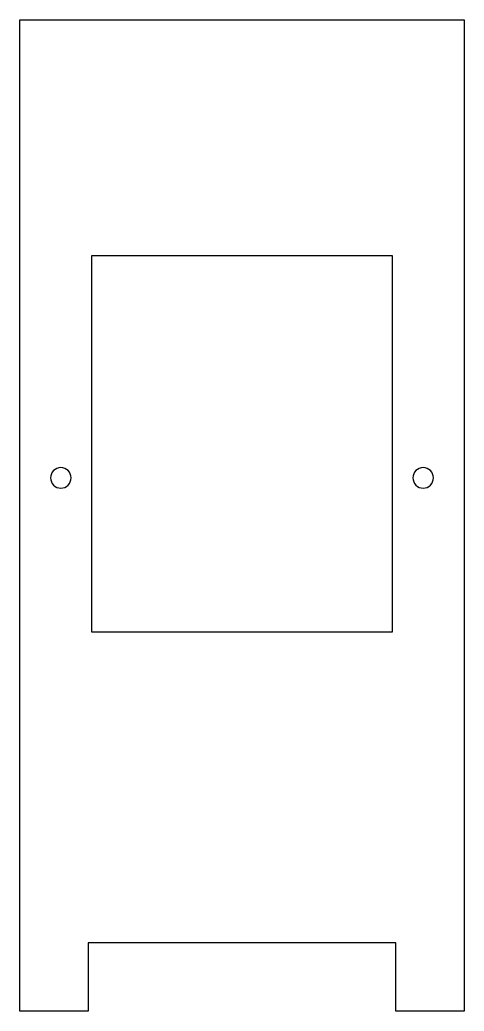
# Model space of a CAD drawing. Extents: x 0 to 65, y 0 to 145.
import ezdxf

# ---------------------------------------------------------------- set-up
doc = ezdxf.new("R2010")
doc.units = 0
doc.layers.add('CAMADA_1', color=18, linetype='CONTINUOUS')

msp = doc.modelspace()

# ---------------------------------------------------------------- linework, layer by layer
at = {"layer": 'CAMADA_1'}
for points in [[(0, 10), (0, 145), (65, 145), (65, 10), (65, 0), (55, 0), (55, 10), (10, 10), (10, 0), (0, 0)], [(10.5, 55.5), (54.5, 55.5), (54.5, 110.5), (10.5, 110.5)]]:
    msp.add_lwpolyline(points, close=True, dxfattribs=at)
for points in [[(6, 79.5, 0.414214), (4.5, 78, 0.414214), (6, 76.5, 0.414214), (7.5, 78, 0.414214)], [(59, 79.5, 0.414214), (57.5, 78, 0.414214), (59, 76.5, 0.414214), (60.5, 78, 0.414214)]]:
    msp.add_lwpolyline(points, format="xyb", close=True, dxfattribs=at)

doc.saveas('drawing.dxf')
